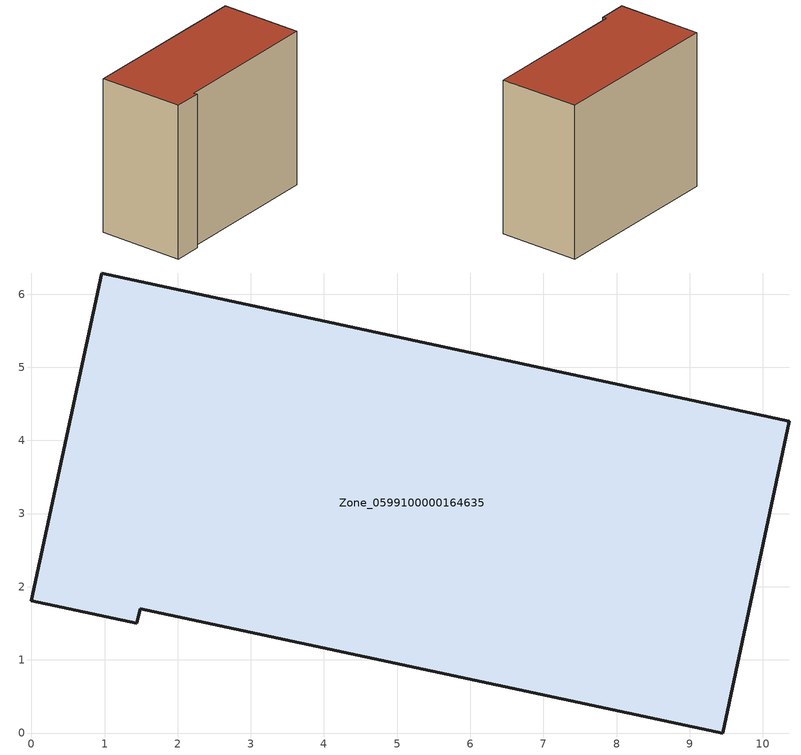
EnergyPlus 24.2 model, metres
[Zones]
Zone_0599100000164635
 floor ground (C_G): 0,1.81 0.96,6.29 10.36,4.26 9.45,0 1.49,1.7 1.44,1.5 z0
 wall outside (C_F): 0.96,6.29 0,1.81 1.44,1.5 1.49,1.7 9.45,0 10.36,4.26 0.96,6.29 z0:8.33
 roof outside (C_R): 10.36,4.26 0.96,6.29 0,1.81 1.44,1.5 1.49,1.7 9.45,0 z8.33
[BUILDING]
Pand.0599100000164635: North Axis=0; Terrain=City; Loads Convergence Tolerance Value=0.04; Temperature Convergence Tolerance Value=0.4; Solar Distribution=FullExterior; Maximum Number of Warmup Days=25; Minimum Number of Warmup Days=1
[Site:Location]
Rotterdam.The.Hague.AP_ZH_NLD Design_Conditions: Latitude=51.96; Longitude=4.45; Time Zone=1; Elevation=-4.5
[SITE:GROUNDTEMPERATURE:BUILDINGSURFACE]
18, 18, 18, 18, 18, 18, 18, 18, 18, 18, 18, 18
[MATERIAL] Thermal Absorptance=0.9; Solar Absorptance=0.7; Visible Absorptance=0.7
Name | Roughness | Thickness | Conductivity | Density | Specific Heat
G.TI.1975-1991 | MediumSmooth | 0.15 | 0.288461 | 540 | 1210
F.TI.1975-1991 | Rough | 0.3 | 0.230769 | 1920 | 840
R.TI.1975-1991 | MediumRough | 0.2 | 0.153846 | 1500 | 1000
[CONSTRUCTION]
C_G: G.TI.1975-1991
C_F: F.TI.1975-1991
C_R: R.TI.1975-1991
[ZONE]
Zone_0599100000164635: Type=1; Multiplier=1; Ceiling Height=Autocalculate; Volume=Autocalculate; Floor Area=autocalculate; Part of Total Floor Area=Yes
[ZONEINFILTRATION:DESIGNFLOWRATE]
Infil_Zone_0599100000164635: Zone or ZoneList or Space or SpaceList=Zone_0599100000164635; Schedule=AlwaysOn; Design Flow Rate Calculation Method=Flow/Area; Flow Rate per Floor Area=0.003; Constant Term Coefficient=1; Temperature Term Coefficient=0; Velocity Term Coefficient=0; Velocity Squared Term Coefficient=0
[HVACTEMPLATE:ZONE:IDEALLOADSAIRSYSTEM]
Zone_0599100000164635: Maximum Heating Supply Air Temperature=50; Minimum Cooling Supply Air Temperature=13; Maximum Heating Supply Air Humidity Ratio=0.0156; Minimum Cooling Supply Air Humidity Ratio=0.0077; Heating Limit=NoLimit; Cooling Limit=NoLimit; Dehumidification Control Type=ConstantSensibleHeatRatio; Cooling Sensible Heat Ratio=0.7; Dehumidification Setpoint=60; Humidification Control Type=None; Humidification Setpoint=30; Outdoor Air Method=None; Outdoor Air Flow Rate per Person=0.00944; Outdoor Air Flow Rate per Zone Floor Area=0; Outdoor Air Flow Rate per Zone=0; Demand Controlled Ventilation Type=None; Outdoor Air Economizer Type=NoEconomizer; Heat Recovery Type=None; Sensible Heat Recovery Effectiveness=0.7; Latent Heat Recovery Effectiveness=0.65
[ZONECONTROL:THERMOSTAT]
ThermostatControl_Zone_0599100000164635: Zone or ZoneList=Zone_0599100000164635; Control Type Schedule=DualSetpointControlType; Control 1=Thermostat_Zone_0599100000164635; Temperature Difference Between Cutout And Setpoint=0
[THERMOSTATSETPOINT:DUALSETPOINT]
Thermostat_Zone_0599100000164635: Heating Setpoint Temperature Schedule=HeatingSetpoint_Zone_0599100000164635; Cooling Setpoint Temperature Schedule=CoolingSetpoint_Zone_0599100000164635
[SCHEDULE:COMPACT]
HeatingSetpoint_Zone_0599100000164635: Through: 12/31, For: AllDays, Until: 24:00, 21
CoolingSetpoint_Zone_0599100000164635: Through: 12/31, For: AllDays, Until: 24:00, 24
DualSetpointControlType: Through: 12/31, For: AllDays, Until: 24:00, 4
AlwaysOn: Through: 12/31, For: AllDays, Until: 24:00, 1
